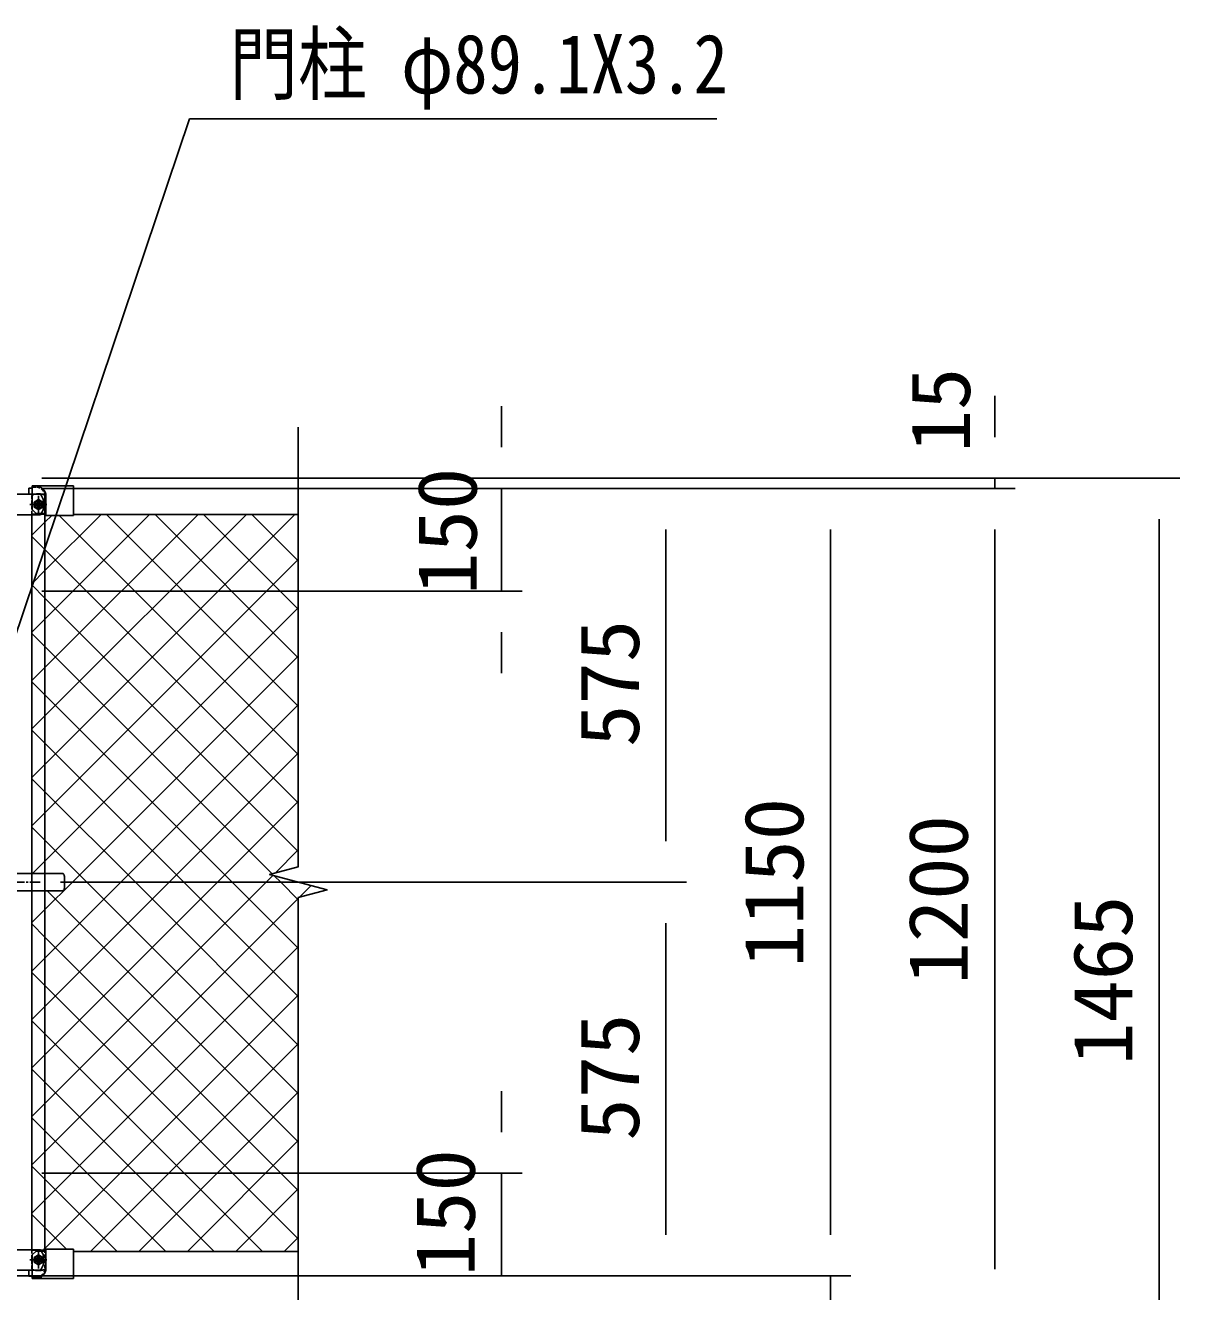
# Model space of a CAD drawing. Units: millimetres, scale not verified. Extents: x -5348 to 5454, y -3899 to 2801.
# Drawn here: x -954 to 731, y -2086 to -237 of the extents above; entities that cross this region are included whole.
import ezdxf
from ezdxf.enums import TextEntityAlignment as Align

# ---------------------------------------------------------------- set-up
doc = ezdxf.new("R2010")
doc.units = ezdxf.units.MM
doc.header["$LTSCALE"] = 20
for name, pattern in [('DASHED', [7.5, 6, -1.5]), ('USER1', [1.125, 0.75, -0.125, 0.125, -0.125]), ('USER3', [0.375, 0.25, -0.125])]:
    doc.linetypes.add(name, pattern=pattern)
for name, color, linetype, lineweight in [('0-0_7詳細', 7, 'Continuous', 25), ('0-1_0', 7, 'Continuous', 25), ('0-3_6文字', 7, 'Continuous', 25), ('0-7_中心線', 1, 'USER1', 25), ('0-8_1', 7, 'Continuous', 25), ('0-A_2網', 2, 'Continuous', 25), ('0-B_継手', 7, 'Continuous', 25), ('0-D_5寸法', 1, 'Continuous', 25)]:
    doc.layers.add(name, color=color, linetype=linetype, lineweight=lineweight)
doc.styles.add('ＭＳ ゴシック', font='')
doc.styles.get('ＭＳ ゴシック').set_extended_font_data('MS Gothic')

msp = doc.modelspace()

# ---------------------------------------------------------------- linework, layer by layer
at = {"layer": '0-0_7詳細'}
msp.add_lwpolyline([(-555.56, -823.98), (-555.56, -1465.75), (-597.54, -1477), (-513.57, -1499.5), (-555.56, -1510.75), (-555.56, -2183.67)], dxfattribs=at)
at = {"layer": '0-1_0'}
msp.add_line((-897.09, -1488.25), (-555.56, -1488.25), dxfattribs=at)
at = {"layer": '0-1_0', "linetype": 'DASHED'}
for centre in [(-951.98, -936.66), (-951.98, -2039.85)]:
    msp.add_arc(centre, 25, 323.1301, 36.8699, dxfattribs=at)
at = {"layer": '0-3_6文字'}
msp.add_lwpolyline([(55.46, -373.71), (-714.35, -373.71), (-988.46, -1187.45)], dxfattribs=at)
at = {"layer": '0-7_中心線'}
msp.add_line((-932.65, -1488.25), (-2685.28, -1488.25), dxfattribs=at)
at = {"layer": '0-8_1'}
for p, q in [((-949.23, -913.06), (-943.98, -913.06)), ((-949.23, -913.06), (-949.23, -921.66)), ((-943.98, -909.66), (-883.98, -909.66)), ((-943.98, -909.66), (-943.98, -943.97)), ((-934.98, -949.16), (-934.98, -924.16)), ((-925.52, -922.85), (-925.52, -2025.45)), ((-883.98, -909.66), (-883.98, -952.66)), ((-883.98, -913.25), (-557.29, -913.25)), ((-947.48, -936.66), (-922.48, -936.66)), ((-941.32, -933.22), (-935.02, -929.58)), ((-941.32, -940.49), (-941.32, -933.22)), ((-941.32, -940.49), (-935.02, -944.13)), ((-936.48, -935.33), (-938.87, -935.33)), ((-938.87, -935.33), (-938.87, -938.48)), ((-936.48, -938.48), (-938.87, -938.48)), ((-933.33, -932.95), (-936.48, -932.95)), ((-936.48, -935.33), (-936.48, -932.95)), ((-933.33, -935.33), (-936.48, -935.33)), ((-933.33, -938.48), (-936.48, -938.48)), ((-933.33, -940.87), (-936.48, -940.87)), ((-928.72, -933.22), (-935.02, -929.58)), ((-928.72, -940.49), (-935.02, -944.13)), ((-933.33, -935.33), (-933.33, -932.95)), ((-933.33, -938.48), (-930.95, -938.48)), ((-928.72, -940.49), (-928.72, -933.22)), ((-923.98, -924.66), (-923.98, -952.66)), ((-944.52, -951.06), (-925.52, -951.06)), ((-944.52, -2024.85), (-944.52, -951.06)), ((-938.28, -949.66), (-943.98, -943.97)), ((-938.28, -949.66), (-925.52, -949.66)), ((-925.52, -952.66), (-883.98, -952.66)), ((-883.98, -951.25), (-557.29, -951.25)), ((-944.52, -2025.45), (-925.52, -2025.45)), ((-938.28, -2026.85), (-943.98, -2032.54)), ((-943.98, -2066.85), (-943.98, -2032.54)), ((-941.32, -2036.02), (-935.02, -2032.38)), ((-938.28, -2026.85), (-925.52, -2026.85)), ((-928.72, -2036.02), (-935.02, -2032.38)), ((-934.98, -2027.35), (-934.98, -2052.35)), ((-925.52, -2023.85), (-883.98, -2023.85)), ((-923.98, -2051.85), (-923.98, -2023.85)), ((-883.98, -2066.85), (-883.98, -2023.85)), ((-883.98, -2027.44), (-557.29, -2027.44)), ((-947.48, -2039.85), (-922.48, -2039.85)), ((-941.32, -2036.02), (-941.32, -2043.29)), ((-941.32, -2043.29), (-935.02, -2046.93)), ((-936.48, -2038.03), (-938.87, -2038.03)), ((-938.87, -2041.17), (-938.87, -2038.03)), ((-936.48, -2041.17), (-938.87, -2041.17)), ((-933.33, -2035.64), (-936.48, -2035.64)), ((-936.48, -2038.03), (-936.48, -2035.64)), ((-933.33, -2038.03), (-936.48, -2038.03)), ((-936.48, -2041.17), (-936.48, -2038.03)), ((-933.33, -2041.17), (-936.48, -2041.17)), ((-936.48, -2041.17), (-936.48, -2043.56)), ((-933.33, -2043.56), (-936.48, -2043.56)), ((-928.72, -2043.29), (-935.02, -2046.93)), ((-933.33, -2038.03), (-933.33, -2035.64)), ((-933.33, -2038.03), (-930.95, -2038.03)), ((-933.33, -2041.17), (-933.33, -2038.03)), ((-933.33, -2041.17), (-930.95, -2041.17)), ((-933.33, -2041.17), (-933.33, -2043.56)), ((-930.95, -2041.17), (-930.95, -2038.03)), ((-928.72, -2036.02), (-928.72, -2043.29)), ((-949.23, -2063.45), (-949.23, -2054.85)), ((-949.23, -2063.45), (-943.98, -2063.45)), ((-943.98, -2066.85), (-883.98, -2066.85)), ((-883.98, -2063.25), (-557.29, -2063.25))]:
    msp.add_line(p, q, dxfattribs=at)
at = {"layer": '0-8_1', "linetype": 'USER3'}
for p, q in [((-944.52, -951.06), (-944.52, -922.85)), ((-938.98, -911.26), (-943.98, -911.26)), ((-925.58, -924.66), (-925.58, -952.66)), ((-944.52, -2025.45), (-944.52, -2053.65)), ((-925.58, -2051.85), (-925.58, -2023.85)), ((-938.98, -2065.25), (-943.98, -2065.25))]:
    msp.add_line(p, q, dxfattribs=at)
at = {"layer": '0-8_1'}
for points in [[(-936.48, -935.33), (-936.48, -938.48), (-936.48, -940.87)], [(-933.33, -935.33), (-933.33, -938.48), (-933.33, -940.87)], [(-933.33, -935.33), (-930.95, -935.33), (-930.95, -938.48)]]:
    msp.add_lwpolyline(points, dxfattribs=at)
for centre, radius in [((-935.02, -936.85), 6.3), ((-935.02, -936.85), 4), ((-935.02, -2039.65), 6.3), ((-935.02, -2039.65), 4)]:
    msp.add_circle(centre, radius, dxfattribs=at)
at = {"layer": '0-8_1', "linetype": 'DASHED'}
for centre, start, end in [((-935.02, -951.15), 71.43834, 108.56166), ((-935.02, -2025.36), 251.43834, 288.56166)]:
    msp.add_arc(centre, 29.84, start, end, dxfattribs=at)
at = {"layer": '0-8_1'}
for centre, start, end in [((-938.98, -924.66), 0, 90), ((-938.98, -2051.85), 270, 0)]:
    msp.add_arc(centre, 15, start, end, dxfattribs=at)
at = {"layer": '0-8_1', "linetype": 'USER3'}
for centre, start, end in [((-938.98, -924.66), 0, 90), ((-938.98, -2051.85), 270, 0)]:
    msp.add_arc(centre, 13.4, start, end, dxfattribs=at)
at = {"layer": '0-A_2網'}
for p, q in [((-925.52, -1033.37), (-843.41, -951.25)), ((-925.52, -1104.08), (-772.7, -951.25)), ((-925.52, -1174.79), (-701.99, -951.25)), ((-925.52, -1245.5), (-631.28, -951.25)), ((-925.52, -1316.21), (-560.57, -951.25)), ((-555.56, -1301.84), (-904.73, -952.66)), ((-555.56, -1231.12), (-835.43, -951.25)), ((-555.56, -1160.41), (-764.72, -951.25)), ((-555.56, -1089.7), (-694.01, -951.25)), ((-555.56, -1018.99), (-623.3, -951.25)), ((-925.52, -1002.58), (-944.52, -983.58)), ((-555.56, -1372.55), (-925.52, -1002.58)), ((-944.52, -1052.37), (-925.52, -1033.37)), ((-925.52, -1073.29), (-944.52, -1054.29)), ((-555.56, -1443.26), (-925.52, -1073.29)), ((-944.52, -1123.08), (-925.52, -1104.08)), ((-885.43, -1488.25), (-555.56, -1158.38)), ((-944.52, -1193.79), (-925.52, -1174.79)), ((-925.52, -1214.72), (-944.52, -1195.72)), ((-651.98, -1488.25), (-925.52, -1214.72)), ((-814.72, -1488.25), (-555.56, -1229.09)), ((-944.52, -1264.5), (-925.52, -1245.5)), ((-925.52, -1285.43), (-944.52, -1266.43)), ((-722.69, -1488.25), (-925.52, -1285.43)), ((-744.01, -1488.25), (-555.56, -1299.8)), ((-944.52, -1335.21), (-925.52, -1316.21)), ((-925.52, -1356.14), (-944.52, -1337.14)), ((-793.4, -1488.25), (-925.52, -1356.14)), ((-673.3, -1488.25), (-555.56, -1370.51)), ((-925.52, -1426.85), (-944.52, -1407.85)), ((-864.11, -1488.25), (-925.52, -1426.85)), ((-589.07, -1474.73), (-555.56, -1441.22)), ((-925.52, -1528.34), (-885.43, -1488.25)), ((-925.52, -1599.05), (-814.72, -1488.25)), ((-925.52, -1669.76), (-744.01, -1488.25)), ((-925.52, -1740.47), (-673.3, -1488.25)), ((-555.56, -1796.81), (-864.11, -1488.25)), ((-555.56, -1726.1), (-793.4, -1488.25)), ((-555.56, -1655.39), (-722.69, -1488.25)), ((-555.56, -1584.68), (-651.98, -1488.25)), ((-553.95, -1510.32), (-536.88, -1493.26)), ((-555.56, -1867.52), (-922.32, -1500.75)), ((-944.52, -1547.34), (-925.52, -1528.34)), ((-925.52, -1568.27), (-944.52, -1549.27)), ((-555.56, -1938.23), (-925.52, -1568.27)), ((-944.52, -1618.05), (-925.52, -1599.05)), ((-925.52, -1638.98), (-944.52, -1619.98)), ((-555.56, -2008.94), (-925.52, -1638.98)), ((-944.52, -1688.76), (-925.52, -1669.76)), ((-925.52, -1709.69), (-944.52, -1690.69)), ((-607.77, -2027.44), (-925.52, -1709.69)), ((-858.93, -2027.44), (-555.56, -1724.06)), ((-944.52, -1759.47), (-925.52, -1740.47)), ((-925.52, -1780.4), (-944.52, -1761.4)), ((-678.48, -2027.44), (-925.52, -1780.4)), ((-788.22, -2027.44), (-555.56, -1794.77)), ((-925.52, -1851.11), (-944.52, -1832.11)), ((-749.19, -2027.44), (-925.52, -1851.11)), ((-717.51, -2027.44), (-555.56, -1865.48)), ((-925.52, -1921.82), (-944.52, -1902.82)), ((-819.9, -2027.44), (-925.52, -1921.82)), ((-646.8, -2027.44), (-555.56, -1936.2)), ((-576.09, -2027.44), (-555.56, -2006.91))]:
    msp.add_line(p, q, dxfattribs=at)
for points in [[(-944.52, -981.65), (-925.52, -962.65), (-915.53, -952.66)], [(-944.52, -1405.92), (-925.52, -1386.92), (-555.56, -1016.96)], [(-943.64, -1475.75), (-925.52, -1457.63), (-555.56, -1087.67)], [(-593.58, -1475.94), (-925.52, -1144.01), (-944.52, -1125.01)], [(-944.52, -1830.18), (-925.52, -1811.18), (-602.59, -1488.25), (-592.65, -1478.32)], [(-555.56, -1513.97), (-581.27, -1488.25), (-590.68, -1478.84)], [(-944.52, -1900.89), (-925.52, -1881.89), (-555.56, -1511.93)], [(-944.52, -1971.6), (-925.52, -1952.6), (-555.56, -1582.64)], [(-927.65, -2025.45), (-925.52, -2023.31), (-555.56, -1653.35)], [(-894.21, -2023.85), (-925.52, -1992.53), (-944.52, -1973.53)]]:
    msp.add_lwpolyline(points, dxfattribs=at)
at = {"layer": '0-B_継手'}
for p, q in [((-931.98, -921.66), (-1054.98, -921.66)), ((-931.98, -951.66), (-1054.98, -951.66)), ((-1053.88, -1475.75), (-899.09, -1475.75)), ((-897.09, -1479.75), (-897.09, -1496.75)), ((-1053.88, -1500.75), (-899.09, -1500.75)), ((-931.98, -2024.85), (-1054.98, -2024.85)), ((-931.98, -2054.85), (-1054.98, -2054.85))]:
    msp.add_line(p, q, dxfattribs=at)
for centre, start, end in [((-901.64, -1479.53), 357.20509, 55.92499), ((-901.64, -1496.98), 304.07499, 2.79491)]:
    msp.add_arc(centre, 4.56, start, end, dxfattribs=at)
at = {"layer": '0-D_5寸法'}
for p, q in [((-258.77, -853.25), (-258.77, -793.25)), ((461.23, -838.25), (461.23, -778.25)), ((-930.08, -898.25), (491.23, -898.25)), ((-930.08, -898.25), (731.23, -898.25)), ((461.23, -913.25), (461.23, -898.25)), ((-930.08, -913.25), (491.23, -913.25)), ((-930.08, -913.25), (-228.77, -913.25)), ((-930.08, -913.25), (11.23, -913.25)), ((-930.08, -913.25), (251.23, -913.25)), ((-930.08, -913.25), (491.23, -913.25)), ((-258.77, -913.25), (-258.77, -1063.25)), ((701.23, -958.25), (701.23, -2303.25)), ((-18.77, -973.25), (-18.77, -1428.25)), ((221.23, -973.25), (221.23, -2003.25)), ((461.23, -973.25), (461.23, -1033.25)), ((461.23, -973.25), (461.23, -2053.25)), ((-929.98, -1063.25), (-228.77, -1063.25)), ((-258.77, -1123.25), (-258.77, -1183.25)), ((-902.65, -1488.25), (11.23, -1488.25)), ((-902.65, -1488.25), (11.23, -1488.25)), ((-18.77, -1548.25), (-18.77, -2003.25)), ((-258.77, -1853.25), (-258.77, -1793.25)), ((-929.98, -1913.25), (-228.77, -1913.25)), ((-258.77, -1913.25), (-258.77, -2063.25)), ((221.23, -2003.25), (221.23, -1943.25)), ((-1146.23, -2063.25), (-228.77, -2063.25)), ((-1020.38, -2063.25), (251.23, -2063.25)), ((-1020.38, -2063.25), (251.23, -2063.25)), ((-931.28, -2063.25), (11.23, -2063.25)), ((221.23, -2063.25), (221.23, -2113.25))]:
    msp.add_line(p, q, dxfattribs=at)

# ---------------------------------------------------------------- texts
at = {"layer": '0-3_6文字', "style": 'ＭＳ ゴシック', "width": 0.85}
msp.add_text('門柱 φ89.1X3.2', height=86.66, dxfattribs=at).set_placement((-656.46, -362.63), align=Align.BOTTOM_LEFT)
at = {"layer": '0-D_5寸法', "color": 7, "style": 'ＭＳ ゴシック', "width": 1.05}
for s, p in [('15', (451.14, -860.77)), ('150', (-269.12, -1068.69)), ('575', (-32.12, -1290.75)), ('1150', (207.88, -1612.75)), ('1200', (447.88, -1637.75)), ('1465', (687.88, -1755.25)), ('575', (-32.12, -1865.75)), ('150', (-271.87, -2063.71))]:
    msp.add_text(s, height=86.66, rotation=90, dxfattribs=at).set_placement(p, align=Align.BOTTOM_LEFT)

doc.saveas('drawing.dxf')
